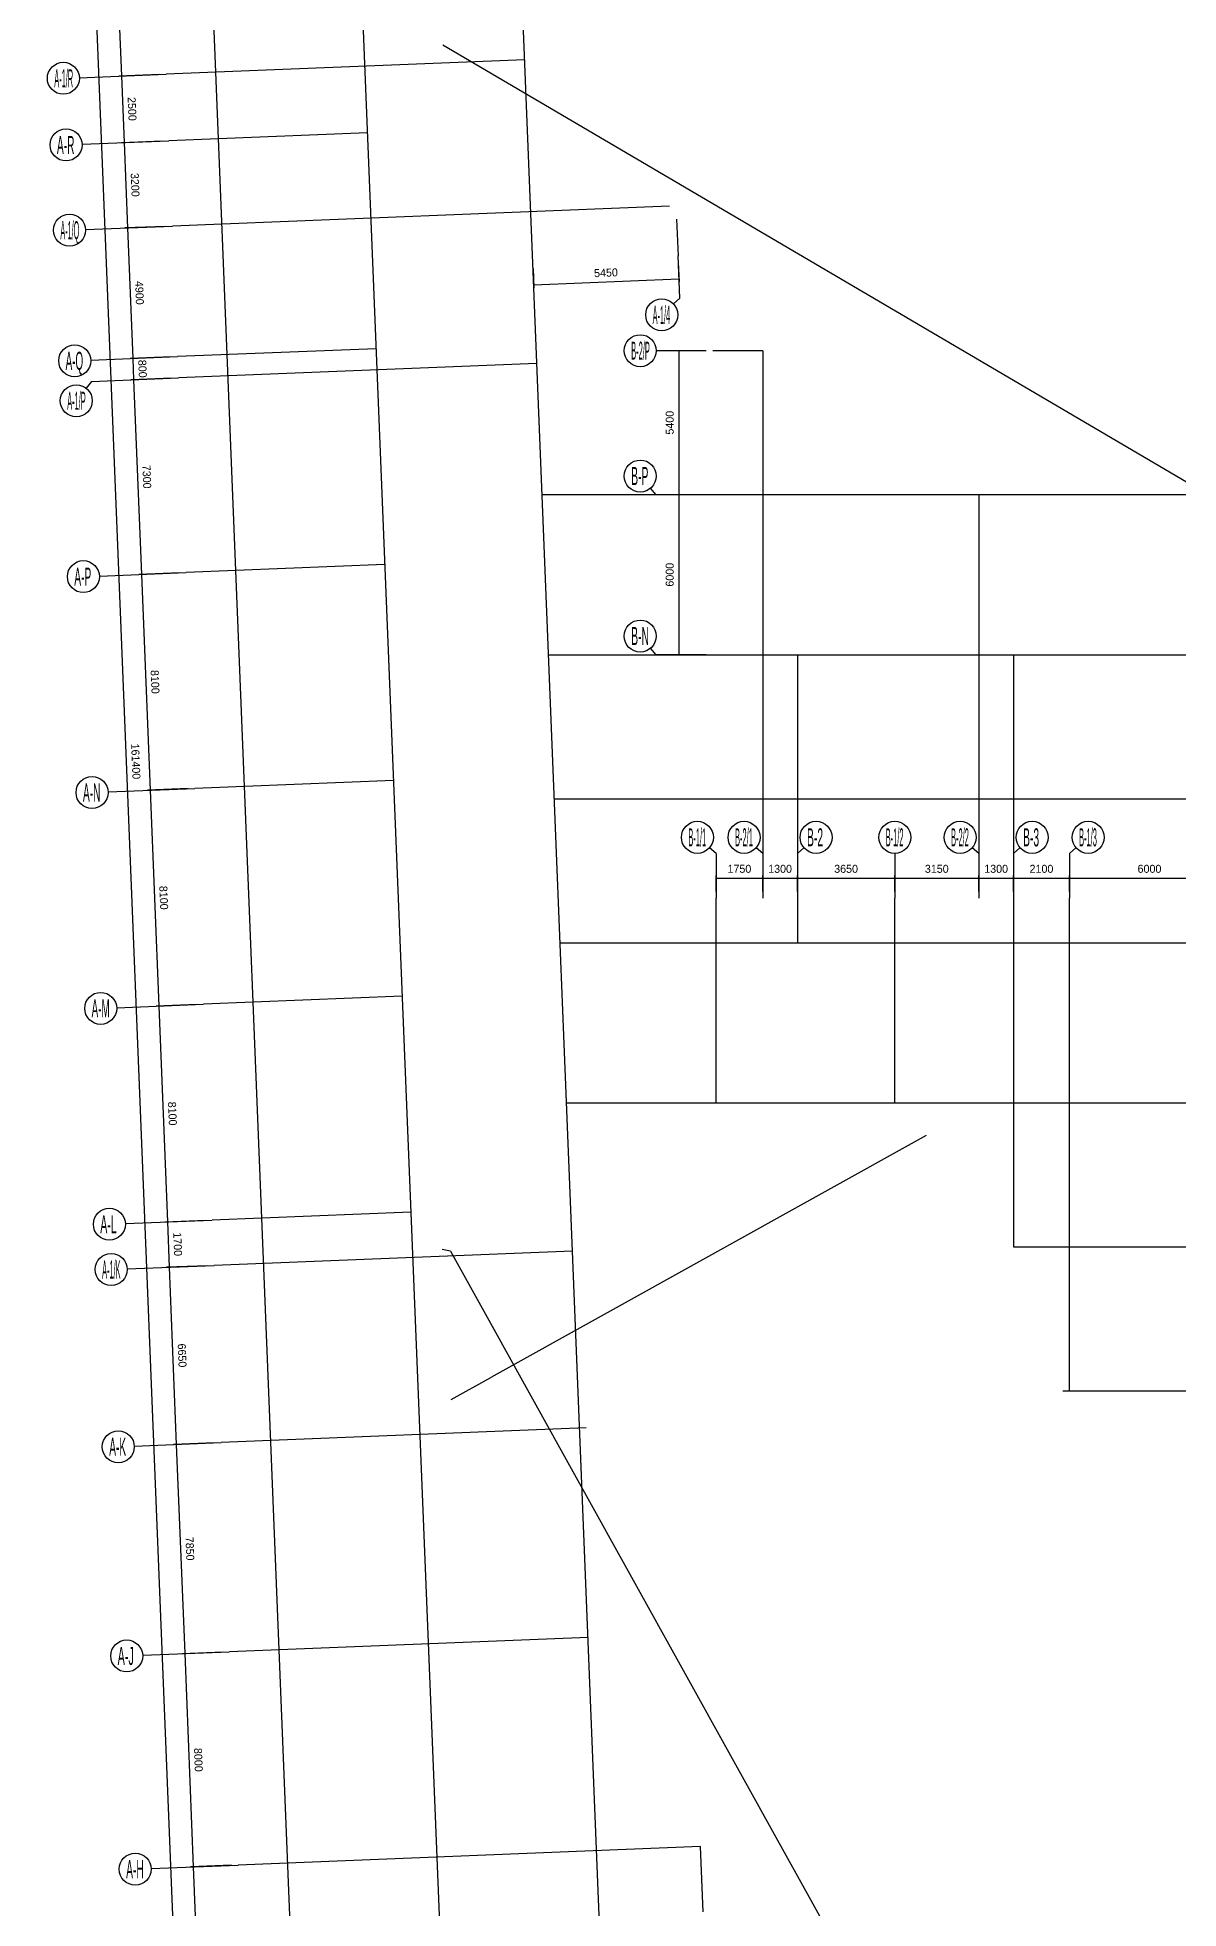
# Model space of a CAD drawing. Extents: x 25452 to 377797, y -68211 to 223293.
# Drawn here: x 27287 to 70068, y 88251 to 158408 of the extents above; entities that cross this region are included whole.
import ezdxf

# ---------------------------------------------------------------- set-up
doc = ezdxf.new("R2010")
doc.units = 0
doc.header["$LTSCALE"] = 100
doc.layers.add('dote', color=253, linetype='Continuous')
doc.layers.add('Z-AXIS', color=3, linetype='Continuous')
doc.styles.add('汉字', font='汉字')
doc.dimstyles.get("Standard").update_dxf_attribs({"dimtxt": 300, "dimasz": 100, "dimexe": 100, "dimexo": 250, "dimgap": 100, "dimtad": 0, "dimtoh": 1, "dimdec": 0, "dimzin": 0, "dimdsep": 46, "dimcen": 0.09, "dimclre": 7, "dimclrt": 7, "dimadec": 3, "dimazin": 0, "dimtfac": 1, "dimtdec": 4, "dimtofl": 0, "dimtmove": 0, "dimatfit": 3, "dimfxl": 1, "dimtolj": 1, "dimtzin": 0, "dimarcsym": 0})

# ---------------------------------------------------------------- blocks, each defined once
blk = doc.blocks.new('*D128')
at = {"layer": 'Z-AXIS', "color": 7, "linetype": 'ByBlock', "lineweight": -2}
for p, q in [((31643, 162615), (30109, 162554)), ((31867, 157020), (30334, 156958))]:
    blk.add_line(p, q, dxfattribs=at)
at = {"layer": 'Z-AXIS', "color": 0, "linetype": 'ByBlock', "lineweight": -2}
blk.add_line((30209, 162558), (30434, 156962), dxfattribs=at)
for points in [[(30209, 162558), (30230, 162459), (30197, 162457)], [(30434, 156962), (30413, 157062), (30447, 157063)]]:
    blk.add_solid(points, dxfattribs=at)
at = {"layer": 'Z-AXIS', "color": 7, "linetype": 'Continuous', "lineweight": -2, "insert": (30671, 159774), "char_height": 300, "width": 775, "attachment_point": 5, "rotation": 272.29877, "style": '汉字'}
blk.add_mtext('5600', dxfattribs=at)
blk = doc.blocks.new('*D181')
at = {"layer": 'Z-AXIS', "color": 7, "linetype": 'ByBlock', "lineweight": -2}
for p, q in [((31967, 154522), (30434, 154460)), ((32096, 151324), (30563, 151263))]:
    blk.add_line(p, q, dxfattribs=at)
at = {"layer": 'Z-AXIS', "color": 0, "linetype": 'ByBlock', "lineweight": -2}
blk.add_line((30534, 154464), (30663, 151267), dxfattribs=at)
for points in [[(30534, 154464), (30555, 154365), (30522, 154364)], [(30663, 151267), (30642, 151366), (30675, 151367)]]:
    blk.add_solid(points, dxfattribs=at)
at = {"layer": 'Z-AXIS', "color": 7, "linetype": 'Continuous', "lineweight": -2, "insert": (30948, 152880), "char_height": 300, "width": 780, "attachment_point": 5, "rotation": 272.29877, "style": '汉字'}
blk.add_mtext('3200', dxfattribs=at)
blk = doc.blocks.new('*D38')
at = {"layer": 'Z-AXIS', "color": 7, "linetype": 'ByBlock', "lineweight": -2}
for p, q in [((32096, 151324), (30563, 151263)), ((32292, 146428), (30759, 146367))]:
    blk.add_line(p, q, dxfattribs=at)
at = {"layer": 'Z-AXIS', "color": 0, "linetype": 'ByBlock', "lineweight": -2}
blk.add_line((30663, 151267), (30859, 146371), dxfattribs=at)
for points in [[(30663, 151267), (30683, 151168), (30650, 151166)], [(30859, 146371), (30839, 146470), (30872, 146471)]]:
    blk.add_solid(points, dxfattribs=at)
at = {"layer": 'Z-AXIS', "color": 7, "linetype": 'Continuous', "lineweight": -2, "insert": (31111, 148833), "char_height": 300, "width": 785, "attachment_point": 5, "rotation": 272.29877, "style": '汉字'}
blk.add_mtext('4900', dxfattribs=at)
blk = doc.blocks.new('*D90')
at = {"layer": 'Z-AXIS', "color": 7, "linetype": 'ByBlock', "lineweight": -2}
for p, q in [((32324, 145629), (30791, 145567)), ((32617, 138335), (31084, 138273))]:
    blk.add_line(p, q, dxfattribs=at)
at = {"layer": 'Z-AXIS', "color": 0, "linetype": 'ByBlock', "lineweight": -2}
blk.add_line((30891, 145571), (31184, 138277), dxfattribs=at)
for points in [[(30891, 145571), (30912, 145472), (30879, 145471)], [(31184, 138277), (31163, 138377), (31197, 138378)]]:
    blk.add_solid(points, dxfattribs=at)
at = {"layer": 'Z-AXIS', "color": 7, "linetype": 'Continuous', "lineweight": -2, "insert": (31387, 141938), "char_height": 300, "width": 780, "attachment_point": 5, "rotation": 272.29877, "style": '汉字'}
blk.add_mtext('7300', dxfattribs=at)
blk = doc.blocks.new('*D135')
at = {"layer": 'Z-AXIS', "color": 7, "linetype": 'ByBlock', "lineweight": -2}
for p, q in [((32617, 138335), (31084, 138273)), ((32942, 130241), (31409, 130180))]:
    blk.add_line(p, q, dxfattribs=at)
at = {"layer": 'Z-AXIS', "color": 0, "linetype": 'ByBlock', "lineweight": -2}
blk.add_line((31184, 138277), (31509, 130184), dxfattribs=at)
for points in [[(31184, 138277), (31205, 138178), (31171, 138177)], [(31509, 130184), (31488, 130283), (31522, 130284)]]:
    blk.add_solid(points, dxfattribs=at)
at = {"layer": 'Z-AXIS', "color": 7, "linetype": 'Continuous', "lineweight": -2, "insert": (31696, 134245), "char_height": 300, "width": 775, "attachment_point": 5, "rotation": 272.29877, "style": '汉字'}
blk.add_mtext('8100', dxfattribs=at)
blk = doc.blocks.new('*D188')
at = {"layer": 'Z-AXIS', "color": 7, "linetype": 'ByBlock', "lineweight": -2}
for p, q in [((32942, 130241), (31409, 130180)), ((33267, 122148), (31734, 122086))]:
    blk.add_line(p, q, dxfattribs=at)
at = {"layer": 'Z-AXIS', "color": 0, "linetype": 'ByBlock', "lineweight": -2}
blk.add_line((31509, 130184), (31834, 122090), dxfattribs=at)
for points in [[(31509, 130184), (31530, 130085), (31496, 130083)], [(31834, 122090), (31813, 122190), (31846, 122191)]]:
    blk.add_solid(points, dxfattribs=at)
at = {"layer": 'Z-AXIS', "color": 7, "linetype": 'Continuous', "lineweight": -2, "insert": (32021, 126151), "char_height": 300, "width": 775, "attachment_point": 5, "rotation": 272.29877, "style": '汉字'}
blk.add_mtext('8100', dxfattribs=at)
blk = doc.blocks.new('*D17')
at = {"layer": 'Z-AXIS', "color": 7, "linetype": 'ByBlock', "lineweight": -2}
for p, q in [((33267, 122148), (31734, 122086)), ((33592, 114054), (32059, 113993))]:
    blk.add_line(p, q, dxfattribs=at)
at = {"layer": 'Z-AXIS', "color": 0, "linetype": 'ByBlock', "lineweight": -2}
blk.add_line((31834, 122090), (32159, 113997), dxfattribs=at)
for points in [[(31834, 122090), (31855, 121991), (31821, 121990)], [(32159, 113997), (32138, 114096), (32171, 114098)]]:
    blk.add_solid(points, dxfattribs=at)
at = {"layer": 'Z-AXIS', "color": 7, "linetype": 'Continuous', "lineweight": -2, "insert": (32346, 118058), "char_height": 300, "width": 775, "attachment_point": 5, "rotation": 272.29877, "style": '汉字'}
blk.add_mtext('8100', dxfattribs=at)
blk = doc.blocks.new('*D68')
at = {"layer": 'Z-AXIS', "color": 7, "linetype": 'ByBlock', "lineweight": -2}
for p, q in [((33660, 112356), (32127, 112294)), ((33927, 105711), (32394, 105650))]:
    blk.add_line(p, q, dxfattribs=at)
at = {"layer": 'Z-AXIS', "color": 0, "linetype": 'ByBlock', "lineweight": -2}
blk.add_line((32227, 112298), (32494, 105654), dxfattribs=at)
for points in [[(32227, 112298), (32248, 112199), (32214, 112198)], [(32494, 105654), (32473, 105753), (32506, 105754)]]:
    blk.add_solid(points, dxfattribs=at)
at = {"layer": 'Z-AXIS', "color": 7, "linetype": 'Continuous', "lineweight": -2, "insert": (32710, 108990), "char_height": 300, "width": 765, "attachment_point": 5, "rotation": 272.29877, "style": '汉字'}
blk.add_mtext('6650', dxfattribs=at)
blk = doc.blocks.new('*D114')
at = {"layer": 'Z-AXIS', "color": 7, "linetype": 'ByBlock', "lineweight": -2}
for p, q in [((33927, 105711), (32394, 105650)), ((34242, 97867), (32709, 97806))]:
    blk.add_line(p, q, dxfattribs=at)
at = {"layer": 'Z-AXIS', "color": 0, "linetype": 'ByBlock', "lineweight": -2}
blk.add_line((32494, 105654), (32809, 97810), dxfattribs=at)
for points in [[(32494, 105654), (32514, 105554), (32481, 105553)], [(32809, 97810), (32788, 97909), (32821, 97911)]]:
    blk.add_solid(points, dxfattribs=at)
at = {"layer": 'Z-AXIS', "color": 7, "linetype": 'Continuous', "lineweight": -2, "insert": (33001, 101746), "char_height": 300, "width": 780, "attachment_point": 5, "rotation": 272.29877, "style": '汉字'}
blk.add_mtext('7850', dxfattribs=at)
blk = doc.blocks.new('*D165')
at = {"layer": 'Z-AXIS', "color": 7, "linetype": 'ByBlock', "lineweight": -2}
for p, q in [((34242, 97867), (32709, 97806)), ((34563, 89874), (33030, 89812))]:
    blk.add_line(p, q, dxfattribs=at)
at = {"layer": 'Z-AXIS', "color": 0, "linetype": 'ByBlock', "lineweight": -2}
blk.add_line((32809, 97810), (33129, 89816), dxfattribs=at)
for points in [[(32809, 97810), (32829, 97711), (32796, 97709)], [(33129, 89816), (33109, 89916), (33142, 89917)]]:
    blk.add_solid(points, dxfattribs=at)
at = {"layer": 'Z-AXIS', "color": 7, "linetype": 'Continuous', "lineweight": -2, "insert": (33319, 93827), "char_height": 300, "width": 780, "attachment_point": 5, "rotation": 272.29877, "style": '汉字'}
blk.add_mtext('8000', dxfattribs=at)
blk = doc.blocks.new('*D15')
at = {"layer": 'Z-AXIS', "color": 7, "linetype": 'ByBlock', "lineweight": -2}
for p, q in [((34563, 89874), (33030, 89812)), ((34883, 81880), (33350, 81819))]:
    blk.add_line(p, q, dxfattribs=at)
at = {"layer": 'Z-AXIS', "color": 0, "linetype": 'ByBlock', "lineweight": -2}
blk.add_line((33129, 89816), (33450, 81823), dxfattribs=at)
for points in [[(33129, 89816), (33150, 89717), (33117, 89716)], [(33450, 81823), (33430, 81922), (33463, 81923)]]:
    blk.add_solid(points, dxfattribs=at)
at = {"layer": 'Z-AXIS', "color": 7, "linetype": 'Continuous', "lineweight": -2, "insert": (33640, 85834), "char_height": 300, "width": 780, "attachment_point": 5, "rotation": 272.29877, "style": '汉字'}
blk.add_mtext('8000', dxfattribs=at)
blk = doc.blocks.new('*D140')
at = {"layer": 'Z-AXIS', "color": 7, "linetype": 'ByBlock', "lineweight": -2}
for p, q in [((31867, 157020), (30334, 156958)), ((31967, 154522), (30434, 154460))]:
    blk.add_line(p, q, dxfattribs=at)
at = {"layer": 'Z-AXIS', "color": 0, "linetype": 'ByBlock', "lineweight": -2}
blk.add_line((30434, 156962), (30534, 154464), dxfattribs=at)
for points in [[(30434, 156962), (30455, 156863), (30421, 156862)], [(30534, 154464), (30514, 154564), (30547, 154565)]]:
    blk.add_solid(points, dxfattribs=at)
at = {"layer": 'Z-AXIS', "color": 7, "linetype": 'Continuous', "lineweight": -2, "insert": (30834, 155727), "char_height": 300, "width": 780, "attachment_point": 5, "rotation": 272.29877, "style": '汉字'}
blk.add_mtext('2500', dxfattribs=at)
blk = doc.blocks.new('_AXISO')
blk.add_circle((0, 0), 0.5)
blk = doc.blocks.new('*D191')
at = {"layer": 'Z-AXIS', "color": 7, "linetype": 'ByBlock', "lineweight": -2}
for p, q in [((29661, 211976), (27287, 211880)), ((36135, 50705), (33760, 50610))]:
    blk.add_line(p, q, dxfattribs=at)
at = {"layer": 'Z-AXIS', "color": 0, "linetype": 'ByBlock', "lineweight": -2}
blk.add_line((33860, 50614), (27387, 211884), dxfattribs=at)
for points in [[(27387, 211884), (27407, 211785), (27374, 211784)], [(33860, 50614), (33840, 50713), (33873, 50715)]]:
    blk.add_solid(points, dxfattribs=at)
at = {"layer": 'Z-AXIS', "color": 7, "linetype": 'Continuous', "lineweight": -2, "insert": (30973, 131263), "char_height": 300, "width": 1111.67, "attachment_point": 5, "rotation": 272.29877, "style": '汉字'}
blk.add_mtext('161400', dxfattribs=at)
blk = doc.blocks.new('*D37')
at = {"layer": 'Z-AXIS', "color": 7, "linetype": 'ByBlock', "lineweight": -2}
for p, q in [((32292, 146428), (30759, 146367)), ((32324, 145629), (30791, 145567))]:
    blk.add_line(p, q, dxfattribs=at)
at = {"layer": 'Z-AXIS', "color": 0, "linetype": 'ByBlock', "lineweight": -2}
blk.add_line((30859, 146371), (30891, 145571), dxfattribs=at)
for points in [[(30859, 146371), (30880, 146272), (30847, 146270)], [(30891, 145571), (30871, 145671), (30904, 145672)]]:
    blk.add_solid(points, dxfattribs=at)
at = {"layer": 'Z-AXIS', "color": 7, "linetype": 'Continuous', "lineweight": -2, "insert": (31225, 145985), "char_height": 300, "width": 566.67, "attachment_point": 5, "rotation": 272.29877, "style": '汉字'}
blk.add_mtext('800', dxfattribs=at)
blk = doc.blocks.new('*D30')
at = {"layer": 'Z-AXIS', "color": 7, "linetype": 'ByBlock', "lineweight": -2}
for p, q in [((45867, 149749), (45897, 149024)), ((51313, 149967), (51342, 149243))]:
    blk.add_line(p, q, dxfattribs=at)
at = {"layer": 'Z-AXIS', "color": 0, "linetype": 'ByBlock', "lineweight": -2}
blk.add_line((51338, 149343), (45893, 149124), dxfattribs=at)
for points in [[(45893, 149124), (45992, 149145), (45993, 149111)], [(51338, 149343), (51239, 149322), (51238, 149355)]]:
    blk.add_solid(points, dxfattribs=at)
at = {"layer": 'Z-AXIS', "color": 7, "linetype": 'Continuous', "lineweight": -2, "insert": (48601, 149583), "char_height": 300, "width": 785, "attachment_point": 5, "rotation": 2.29877, "style": '汉字'}
blk.add_mtext('5450', dxfattribs=at)
blk = doc.blocks.new('*D98')
at = {"layer": 'Z-AXIS', "color": 7, "linetype": 'ByBlock', "lineweight": -2}
for p, q in [((33592, 114054), (32059, 113993)), ((33660, 112356), (32127, 112294))]:
    blk.add_line(p, q, dxfattribs=at)
at = {"layer": 'Z-AXIS', "color": 0, "linetype": 'ByBlock', "lineweight": -2}
blk.add_line((32159, 113997), (32227, 112298), dxfattribs=at)
for points in [[(32159, 113997), (32179, 113898), (32146, 113896)], [(32227, 112298), (32206, 112398), (32240, 112399)]]:
    blk.add_solid(points, dxfattribs=at)
at = {"layer": 'Z-AXIS', "color": 7, "linetype": 'Continuous', "lineweight": -2, "insert": (32543, 113162), "char_height": 300, "width": 690, "attachment_point": 5, "rotation": 272.29877, "style": '汉字'}
blk.add_mtext('1700', dxfattribs=at)
blk = doc.blocks.new('*D156')
at = {"layer": 'Z-AXIS', "color": 7, "linetype": 'ByBlock', "lineweight": -2}
for p, q in [((54478, 126383), (54478, 126984)), ((55778, 126383), (55778, 126984))]:
    blk.add_line(p, q, dxfattribs=at)
at = {"layer": 'Z-AXIS', "color": 0, "linetype": 'ByBlock', "lineweight": -2}
blk.add_line((54478, 126884), (55778, 126884), dxfattribs=at)
for points in [[(54478, 126884), (54578, 126901), (54578, 126868)], [(55778, 126884), (55678, 126868), (55678, 126901)]]:
    blk.add_solid(points, dxfattribs=at)
at = {"layer": 'Z-AXIS', "color": 7, "linetype": 'Continuous', "lineweight": -2, "insert": (55128, 127234), "char_height": 300, "width": 690, "attachment_point": 5, "style": '汉字'}
blk.add_mtext('1300', dxfattribs=at)
blk = doc.blocks.new('*D4')
at = {"layer": 'Z-AXIS', "color": 7, "linetype": 'ByBlock', "lineweight": -2}
for p, q in [((55778, 126383), (55778, 126984)), ((59428, 126383), (59428, 126984))]:
    blk.add_line(p, q, dxfattribs=at)
at = {"layer": 'Z-AXIS', "color": 0, "linetype": 'ByBlock', "lineweight": -2}
blk.add_line((55778, 126884), (59428, 126884), dxfattribs=at)
for points in [[(55778, 126884), (55878, 126901), (55878, 126868)], [(59428, 126884), (59328, 126868), (59328, 126901)]]:
    blk.add_solid(points, dxfattribs=at)
at = {"layer": 'Z-AXIS', "color": 7, "linetype": 'Continuous', "lineweight": -2, "insert": (57603, 127234), "char_height": 300, "width": 775, "attachment_point": 5, "style": '汉字'}
blk.add_mtext('3650', dxfattribs=at)
blk = doc.blocks.new('*D51')
at = {"layer": 'Z-AXIS', "color": 7, "linetype": 'ByBlock', "lineweight": -2}
for p, q in [((59428, 126383), (59428, 126984)), ((62578, 126383), (62578, 126984))]:
    blk.add_line(p, q, dxfattribs=at)
at = {"layer": 'Z-AXIS', "color": 0, "linetype": 'ByBlock', "lineweight": -2}
blk.add_line((59428, 126884), (62578, 126884), dxfattribs=at)
for points in [[(59428, 126884), (59528, 126901), (59528, 126868)], [(62578, 126884), (62478, 126868), (62478, 126901)]]:
    blk.add_solid(points, dxfattribs=at)
at = {"layer": 'Z-AXIS', "color": 7, "linetype": 'Continuous', "lineweight": -2, "insert": (61003, 127234), "char_height": 300, "width": 775, "attachment_point": 5, "style": '汉字'}
blk.add_mtext('3150', dxfattribs=at)
blk = doc.blocks.new('*D102')
at = {"layer": 'Z-AXIS', "color": 7, "linetype": 'ByBlock', "lineweight": -2}
for p, q in [((62578, 126383), (62578, 126984)), ((63878, 126383), (63878, 126984))]:
    blk.add_line(p, q, dxfattribs=at)
at = {"layer": 'Z-AXIS', "color": 0, "linetype": 'ByBlock', "lineweight": -2}
blk.add_line((62578, 126884), (63878, 126884), dxfattribs=at)
for points in [[(62578, 126884), (62678, 126901), (62678, 126868)], [(63878, 126884), (63778, 126868), (63778, 126901)]]:
    blk.add_solid(points, dxfattribs=at)
at = {"layer": 'Z-AXIS', "color": 7, "linetype": 'Continuous', "lineweight": -2, "insert": (63228, 127234), "char_height": 300, "width": 690, "attachment_point": 5, "style": '汉字'}
blk.add_mtext('1300', dxfattribs=at)
blk = doc.blocks.new('*D137')
at = {"layer": 'Z-AXIS', "color": 7, "linetype": 'ByBlock', "lineweight": -2}
for p, q in [((65978, 126383), (65978, 126984)), ((71978, 126383), (71978, 126984))]:
    blk.add_line(p, q, dxfattribs=at)
at = {"layer": 'Z-AXIS', "color": 0, "linetype": 'ByBlock', "lineweight": -2}
blk.add_line((65978, 126884), (71978, 126884), dxfattribs=at)
for points in [[(65978, 126884), (66078, 126901), (66078, 126868)], [(71978, 126884), (71878, 126868), (71878, 126901)]]:
    blk.add_solid(points, dxfattribs=at)
at = {"layer": 'Z-AXIS', "color": 7, "linetype": 'Continuous', "lineweight": -2, "insert": (68978, 127234), "char_height": 300, "width": 770, "attachment_point": 5, "style": '汉字'}
blk.add_mtext('6000', dxfattribs=at)
blk = doc.blocks.new('*D119')
at = {"layer": 'Z-AXIS', "color": 7, "linetype": 'ByBlock', "lineweight": -2}
for p, q in [((63878, 126383), (63878, 126984)), ((65978, 126383), (65978, 126984))]:
    blk.add_line(p, q, dxfattribs=at)
at = {"layer": 'Z-AXIS', "color": 0, "linetype": 'ByBlock', "lineweight": -2}
blk.add_line((63878, 126884), (65978, 126884), dxfattribs=at)
for points in [[(63878, 126884), (63978, 126901), (63978, 126868)], [(65978, 126884), (65878, 126868), (65878, 126901)]]:
    blk.add_solid(points, dxfattribs=at)
at = {"layer": 'Z-AXIS', "color": 7, "linetype": 'Continuous', "lineweight": -2, "insert": (64928, 127234), "char_height": 300, "width": 775, "attachment_point": 5, "style": '汉字'}
blk.add_mtext('2100', dxfattribs=at)
blk = doc.blocks.new('*D27')
at = {"layer": 'Z-AXIS', "color": 7, "linetype": 'ByBlock', "lineweight": -2}
for p, q in [((52354, 141263), (51242, 141263)), ((52354, 135263), (51242, 135263))]:
    blk.add_line(p, q, dxfattribs=at)
at = {"layer": 'Z-AXIS', "color": 0, "linetype": 'ByBlock', "lineweight": -2}
blk.add_line((51342, 135263), (51342, 141263), dxfattribs=at)
for points in [[(51342, 141263), (51359, 141163), (51326, 141163)], [(51342, 135263), (51326, 135363), (51359, 135363)]]:
    blk.add_solid(points, dxfattribs=at)
at = {"layer": 'Z-AXIS', "color": 7, "linetype": 'Continuous', "lineweight": -2, "insert": (50992, 138263), "char_height": 300, "width": 770, "attachment_point": 5, "rotation": 90, "style": '汉字'}
blk.add_mtext('6000', dxfattribs=at)
blk = doc.blocks.new('*D55')
at = {"layer": 'Z-AXIS', "color": 7, "linetype": 'ByBlock', "lineweight": -2}
for p, q in [((52728, 126383), (52728, 126984)), ((54478, 126383), (54478, 126984))]:
    blk.add_line(p, q, dxfattribs=at)
at = {"layer": 'Z-AXIS', "color": 0, "linetype": 'ByBlock', "lineweight": -2}
blk.add_line((52728, 126884), (54478, 126884), dxfattribs=at)
for points in [[(52728, 126884), (52828, 126901), (52828, 126868)], [(54478, 126884), (54378, 126868), (54378, 126901)]]:
    blk.add_solid(points, dxfattribs=at)
at = {"layer": 'Z-AXIS', "color": 7, "linetype": 'Continuous', "lineweight": -2, "insert": (53603, 127234), "char_height": 300, "width": 690, "attachment_point": 5, "style": '汉字'}
blk.add_mtext('1750', dxfattribs=at)
blk = doc.blocks.new('*D163')
at = {"layer": 'Z-AXIS', "color": 7, "linetype": 'ByBlock', "lineweight": -2}
for p, q in [((52354, 146663), (51242, 146663)), ((52354, 141263), (51242, 141263))]:
    blk.add_line(p, q, dxfattribs=at)
at = {"layer": 'Z-AXIS', "color": 0, "linetype": 'ByBlock', "lineweight": -2}
blk.add_line((51342, 141263), (51342, 146663), dxfattribs=at)
for points in [[(51342, 146663), (51359, 146563), (51326, 146563)], [(51342, 141263), (51326, 141363), (51359, 141363)]]:
    blk.add_solid(points, dxfattribs=at)
at = {"layer": 'Z-AXIS', "color": 7, "linetype": 'Continuous', "lineweight": -2, "insert": (50992, 143963), "char_height": 300, "width": 785, "attachment_point": 5, "rotation": 90, "style": '汉字'}
blk.add_mtext('5400', dxfattribs=at)

msp = doc.modelspace()

# ---------------------------------------------------------------- linework, layer by layer
at = {"layer": 'dote'}
for p, q in [((37279.7, 214092.4), (44747.7, 28057.3)), ((50742.8, 28297.9), (43274.9, 214333)), ((31684.2, 213867.8), (39152.2, 27832.6)), ((42487, 158130.5), (81542.7, 135166.6)), ((45553.5, 157569.2), (32116.9, 157029.9)), ((39658.6, 154830.6), (32217.2, 154531.9)), ((50978, 152082.4), (32345.6, 151334.5)), ((51247.8, 151592.8), (51303.1, 150217.1)), ((39983.5, 146737.1), (32542.1, 146438.4)), ((54477.6, 146662.7), (52604, 146662.7)), ((54477.6, 146662.7), (54477.6, 126132.6)), ((46010.8, 146178.4), (32574.2, 145639)), ((88177.7, 141262.7), (46208.1, 141262.7)), ((62577.6, 141262.7), (62577.6, 126132.6)), ((40308.4, 138643.6), (32867, 138344.9)), ((46449, 135262.7), (159877.6, 135262.7)), ((55777.6, 135262.7), (55777.6, 124462.7)), ((63877.6, 135262.7), (63877.6, 113062.7)), ((40633.3, 130550.2), (33191.9, 130251.4)), ((46665.7, 129862.7), (160983.1, 129862.7)), ((52727.6, 118462.7), (52727.6, 126132.6)), ((59427.6, 118462.7), (59427.6, 126132.6)), ((65977.6, 107662.7), (65977.6, 126132.6)), ((46882.5, 124462.7), (160066.8, 124462.7)), ((40958.2, 122456.7), (33516.8, 122158)), ((47123.4, 118462.7), (148777.6, 118462.7)), ((60599.5, 117239.6), (44279.8, 108163.3)), ((41283.1, 114363.2), (33841.7, 114064.5)), ((63877.6, 113062.7), (152677.6, 113062.7)), ((47346.5, 112905.2), (33909.9, 112365.8)), ((43709.2, 111211.8), (64379.1, 73991.8)), ((65727.6, 107663), (152678, 107663)), ((47863, 106270.6), (34176.6, 105721.2)), ((47928.1, 98416.9), (34491.5, 97877.5)), ((52145.8, 90579.8), (34812.4, 89883.9)), ((52244.2, 88128.5), (52145.8, 90579.8))]:
    msp.add_line(p, q, dxfattribs=at)
at = {"layer": 'Z-AXIS'}
for p, q in [((28857.7, 156899), (32116.9, 157029.9)), ((28958, 154401), (32217.2, 154531.9)), ((29086.4, 151203.6), (32345.6, 151334.5)), ((51366.6, 148633.6), (51303.1, 150217.1)), ((51366.6, 148633.6), (51130.8, 148414.5)), ((52354, 146662.7), (50486.4, 146662.7)), ((29282.9, 146307.6), (32542.1, 146438.4)), ((29315, 145508.2), (29115.5, 145255.6)), ((29315, 145508.2), (32574.2, 145639)), ((50486.4, 141262.7), (50276.9, 141507.2)), ((52354, 141262.7), (50486.4, 141262.7)), ((29607.8, 138214.1), (32867, 138344.9)), ((50486.4, 135262.7), (50276.9, 135507.2)), ((52354, 135262.7), (50486.4, 135262.7)), ((29932.7, 130120.6), (33191.9, 130251.4)), ((52727.6, 127816.1), (52483.2, 128025.6)), ((52727.6, 127816.1), (52727.6, 126132.6)), ((54477.6, 127816.1), (54233.2, 128025.6)), ((54477.6, 127816.1), (54477.6, 126132.6)), ((55777.6, 127816.1), (56022.1, 128025.6)), ((55777.6, 127816.1), (55777.6, 126132.6)), ((59427.6, 127816.1), (59427.6, 126132.6)), ((62577.6, 127816.1), (62333.2, 128025.6)), ((62577.6, 127816.1), (62577.6, 126132.6)), ((63877.6, 127816.1), (64122.1, 128025.6)), ((63877.6, 127816.1), (63877.6, 126132.6)), ((65977.6, 127816.1), (66222.1, 128025.6)), ((65977.6, 127816.1), (65977.6, 126132.6)), ((30257.6, 122027.1), (33516.8, 122158)), ((30582.5, 113933.6), (33841.7, 114064.5)), ((42770.8, 112901.5), (42455.4, 112966)), ((30650.7, 112235), (33909.9, 112365.8)), ((42770.8, 112901.5), (43709.2, 111211.8)), ((42802.3, 107342.8), (44279.8, 108163.3)), ((30917.4, 105590.4), (34176.6, 105721.2)), ((31232.3, 97746.7), (34491.5, 97877.5)), ((31553.2, 89753.1), (34812.4, 89883.9))]:
    msp.add_line(p, q, dxfattribs=at)

# ---------------------------------------------------------------- block references
ref = msp.add_blockref('_AXISO', (28258.2, 156875), dxfattribs=dict(at, xscale=1199.999999999997, yscale=1200, rotation=359.9996457873818))
ref.add_attrib('A', 'A-1/R', (27918.8, 156535.6), dxfattribs={"height": 678.82, "style": '汉字', "width": 0.254902})
ref = msp.add_blockref('_AXISO', (28358.5, 154377), dxfattribs=dict(at, xscale=1199.999999999997, yscale=1200, rotation=359.9996457873818))
ref.add_attrib('A', 'A-R', (28019.1, 154037.6), dxfattribs={"height": 678.82, "style": '汉字', "width": 0.419355})
ref = msp.add_blockref('_AXISO', (28486.9, 151179.6), dxfattribs=dict(at, xscale=1199.999999999997, yscale=1200, rotation=359.9996457873818))
ref.add_attrib('A', 'A-1/Q', (28147.4, 150840.1), dxfattribs={"height": 678.82, "style": '汉字', "width": 0.25})
ref = msp.add_blockref('_AXISO', (50691.3, 148006), dxfattribs=dict(at, xscale=1199.999999999997, yscale=1200, rotation=359.9996457873818))
ref.add_attrib('A', 'A-1/4', (50351.8, 147666.6), dxfattribs={"height": 678.82, "style": '汉字', "width": 0.252427})
ref = msp.add_blockref('_AXISO', (28683.4, 146283.5), dxfattribs=dict(at, xscale=1199.999999999997, yscale=1200, rotation=359.9996457873818))
ref.add_attrib('A', 'A-Q', (28344, 145944.1), dxfattribs={"height": 678.82, "style": '汉字', "width": 0.40625})
ref = msp.add_blockref('_AXISO', (49886.4, 146662.7), dxfattribs=dict(at, xscale=1199.999999999997, yscale=1200, rotation=359.9996457873846))
ref.add_attrib('A', 'B-2/P', (49547, 146323.3), dxfattribs={"height": 678.82, "style": '汉字', "width": 0.257426})
ref = msp.add_blockref('_AXISO', (28743.6, 144784.7), dxfattribs=dict(at, xscale=1199.999999999997, yscale=1200, rotation=359.9996457873818))
ref.add_attrib('A', 'A-1/P', (28404.2, 144445.3), dxfattribs={"height": 678.82, "style": '汉字', "width": 0.254902})
ref = msp.add_blockref('_AXISO', (49886.4, 141962.7), dxfattribs=dict(at, xscale=1199.999999999997, yscale=1200, rotation=359.9996457873846))
ref.add_attrib('A', 'B-P', (49547, 141623.3), dxfattribs={"height": 678.82, "style": '汉字', "width": 0.42623})
ref = msp.add_blockref('_AXISO', (29008.3, 138190), dxfattribs=dict(at, xscale=1199.999999999997, yscale=1200, rotation=359.9996457873818))
ref.add_attrib('A', 'A-P', (28668.9, 137850.6), dxfattribs={"height": 678.82, "style": '汉字', "width": 0.419355})
ref = msp.add_blockref('_AXISO', (49886.4, 135962.7), dxfattribs=dict(at, xscale=1199.999999999997, yscale=1200, rotation=359.9996457873846))
ref.add_attrib('A', 'B-N', (49547, 135623.3), dxfattribs={"height": 678.82, "style": '汉字', "width": 0.42623})
ref = msp.add_blockref('_AXISO', (29333.2, 130096.5), dxfattribs=dict(at, xscale=1199.999999999997, yscale=1200, rotation=359.9996457873818))
ref.add_attrib('A', 'A-N', (28993.8, 129757.1), dxfattribs={"height": 678.82, "style": '汉字', "width": 0.419355})
ref = msp.add_blockref('_AXISO', (52027.6, 128416.1), dxfattribs=dict(at, xscale=1199.999999999997, yscale=1200, rotation=359.9996457873846))
ref.add_attrib('A', 'B-1/1', (51688.2, 128076.7), dxfattribs={"height": 678.82, "style": '汉字', "width": 0.270833})
ref = msp.add_blockref('_AXISO', (53777.6, 128416.1), dxfattribs=dict(at, xscale=1199.999999999997, yscale=1200, rotation=359.9996457873846))
ref.add_attrib('A', 'B-2/1', (53438.2, 128076.7), dxfattribs={"height": 678.82, "style": '汉字', "width": 0.270833})
ref = msp.add_blockref('_AXISO', (56477.6, 128416.1), dxfattribs=dict(at, xscale=1199.999999999997, yscale=1200, rotation=359.9996457873846))
ref.add_attrib('A', 'B-2', (56138.2, 128076.7), dxfattribs={"height": 678.82, "style": '汉字', "width": 0.42623})
ref = msp.add_blockref('_AXISO', (59427.6, 128416.1), dxfattribs=dict(at, xscale=1199.999999999997, yscale=1200, rotation=359.9996457873846))
ref.add_attrib('A', 'B-1/2', (59088.2, 128076.7), dxfattribs={"height": 678.82, "style": '汉字', "width": 0.257426})
ref = msp.add_blockref('_AXISO', (61877.6, 128416.1), dxfattribs=dict(at, xscale=1199.999999999997, yscale=1200, rotation=359.9996457873846))
ref.add_attrib('A', 'B-2/2', (61538.2, 128076.7), dxfattribs={"height": 678.82, "style": '汉字', "width": 0.257426})
ref = msp.add_blockref('_AXISO', (64577.6, 128416.1), dxfattribs=dict(at, xscale=1199.999999999997, yscale=1200, rotation=359.9996457873846))
ref.add_attrib('A', 'B-3', (64238.2, 128076.7), dxfattribs={"height": 678.82, "style": '汉字', "width": 0.42623})
ref = msp.add_blockref('_AXISO', (66677.6, 128416.1), dxfattribs=dict(at, xscale=1199.999999999997, yscale=1200, rotation=359.9996457873846))
ref.add_attrib('A', 'B-1/3', (66338.2, 128076.7), dxfattribs={"height": 678.82, "style": '汉字', "width": 0.257426})
ref = msp.add_blockref('_AXISO', (29658.1, 122003.1), dxfattribs=dict(at, xscale=1199.999999999997, yscale=1200, rotation=359.9996457873818))
ref.add_attrib('A', 'A-M', (29318.7, 121663.6), dxfattribs={"height": 678.82, "style": '汉字', "width": 0.40625})
ref = msp.add_blockref('_AXISO', (29983, 113909.6), dxfattribs=dict(at, xscale=1199.999999999997, yscale=1200, rotation=359.9996457873818))
ref.add_attrib('A', 'A-L', (29643.6, 113570.2), dxfattribs={"height": 678.82, "style": '汉字', "width": 0.433333})
ref = msp.add_blockref('_AXISO', (30051.2, 112210.9), dxfattribs=dict(at, xscale=1199.999999999997, yscale=1200, rotation=359.9996457873818))
ref.add_attrib('A', 'A-1/K', (29711.8, 111871.5), dxfattribs={"height": 678.82, "style": '汉字', "width": 0.254902})
ref = msp.add_blockref('_AXISO', (30317.9, 105566.3), dxfattribs=dict(at, xscale=1199.999999999997, yscale=1200, rotation=359.9996457873818))
ref.add_attrib('A', 'A-K', (29978.5, 105226.9), dxfattribs={"height": 678.82, "style": '汉字', "width": 0.419355})
ref = msp.add_blockref('_AXISO', (30632.8, 97722.6), dxfattribs=dict(at, xscale=1199.999999999997, yscale=1200, rotation=359.9996457873818))
ref.add_attrib('A', 'A-J', (30293.4, 97383.2), dxfattribs={"height": 678.82, "style": '汉字', "width": 0.448276})
ref = msp.add_blockref('_AXISO', (30953.6, 89729), dxfattribs=dict(at, xscale=1199.999999999997, yscale=1200, rotation=359.9996457873818))
ref.add_attrib('A', 'A-H', (30614.2, 89389.6), dxfattribs={"height": 678.82, "style": '汉字', "width": 0.419355})

# ---------------------------------------------------------------- dimensions: what is measured, and where the dimension line sits
for base, p1, p2, angle, picture, middle in [((27386.6, 211884.3), (36384.7, 50715.5), (29910.9, 211985.6), 92.298773, '*D191', (30973.2, 131263.3)), ((30434, 156962.3), (31892.3, 162625.4), (32116.9, 157029.9), 92.298773, '*D128', (30671.4, 159774.1)), ((30534.3, 154464.3), (32116.9, 157029.9), (32217.2, 154531.9), 92.298773, '*D140', (30833.9, 155727.4)), ((30662.6, 151266.9), (32217.2, 154531.9), (32345.6, 151334.5), 92.298773, '*D181', (30948.2, 152879.6)), ((30859.2, 146370.8), (32345.6, 151334.5), (32542.1, 146438.4), 92.298773, '*D38', (31110.6, 148832.9)), ((45892.5, 149124.1), (51303.1, 150217.1), (45857.4, 149998.5), 2.298773, '*D30', (48601.3, 149583.1)), ((51342.5, 146662.7), (52604, 141262.7), (52604, 146662.7), 90, '*D163', (50992.5, 143962.7)), ((30891.3, 145571.5), (32542.1, 146438.4), (32574.2, 145639), 92.298773, '*D37', (31224.9, 145985.2)), ((31184.1, 138277.4), (32574.2, 145639), (32867, 138344.9), 92.298773, '*D90', (31387.4, 141938.5)), ((51342.5, 141262.7), (52604, 135262.7), (52604, 141262.7), 90, '*D27', (50992.5, 138262.7)), ((31509, 130183.9), (32867, 138344.9), (33191.9, 130251.4), 92.298773, '*D135', (31696.2, 134244.7)), ((31833.9, 122090.4), (33191.9, 130251.4), (33516.8, 122158), 92.298773, '*D188', (32021.1, 126151.2)), ((32158.8, 113996.9), (33516.8, 122158), (33841.7, 114064.5), 92.298773, '*D17', (32346, 118057.7)), ((32226.9, 112298.3), (33841.7, 114064.5), (33909.9, 112365.8), 92.298773, '*D98', (32542.6, 113161.6)), ((32493.7, 105653.6), (33909.9, 112365.8), (34176.6, 105721.2), 92.298773, '*D68', (32710, 108990)), ((32808.5, 97810), (34176.6, 105721.2), (34491.5, 97877.5), 92.298773, '*D114', (33000.8, 101745.8)), ((33129.4, 89816.4), (34491.5, 97877.5), (34812.4, 89883.9), 92.298773, '*D165', (33318.7, 93827.2)), ((33450.3, 81822.8), (34812.4, 89883.9), (35133.2, 81890.4), 92.298773, '*D15', (33639.6, 85833.6))]:
    dim = msp.add_linear_dim(base=base, p1=p1, p2=p2, angle=angle, dimstyle='Standard', dxfattribs=at)
    dim.commit()
    dim.dimension.update_dxf_attribs({"geometry": picture, "text_midpoint": middle})
for base, p1, p2, picture, middle in [((54477.6, 126884.4), (52727.6, 126132.6), (54477.6, 126132.6), '*D55', (53602.6, 127234.4)), ((55777.6, 126884.4), (54477.6, 126132.6), (55777.6, 126132.6), '*D156', (55127.6, 127234.4)), ((59427.6, 126884.4), (55777.6, 126132.6), (59427.6, 126132.6), '*D4', (57602.6, 127234.4)), ((62577.6, 126884.4), (59427.6, 126132.6), (62577.6, 126132.6), '*D51', (61002.6, 127234.4)), ((63877.6, 126884.4), (62577.6, 126132.6), (63877.6, 126132.6), '*D102', (63227.6, 127234.4)), ((65977.6, 126884.4), (63877.6, 126132.6), (65977.6, 126132.6), '*D119', (64927.6, 127234.4)), ((71977.6, 126884.4), (65977.6, 126132.6), (71977.6, 126132.6), '*D137', (68977.6, 127234.4))]:
    dim = msp.add_linear_dim(base=base, p1=p1, p2=p2, dimstyle='Standard', dxfattribs=at)
    dim.commit()
    dim.dimension.update_dxf_attribs({"geometry": picture, "text_midpoint": middle})

doc.saveas('drawing.dxf')
